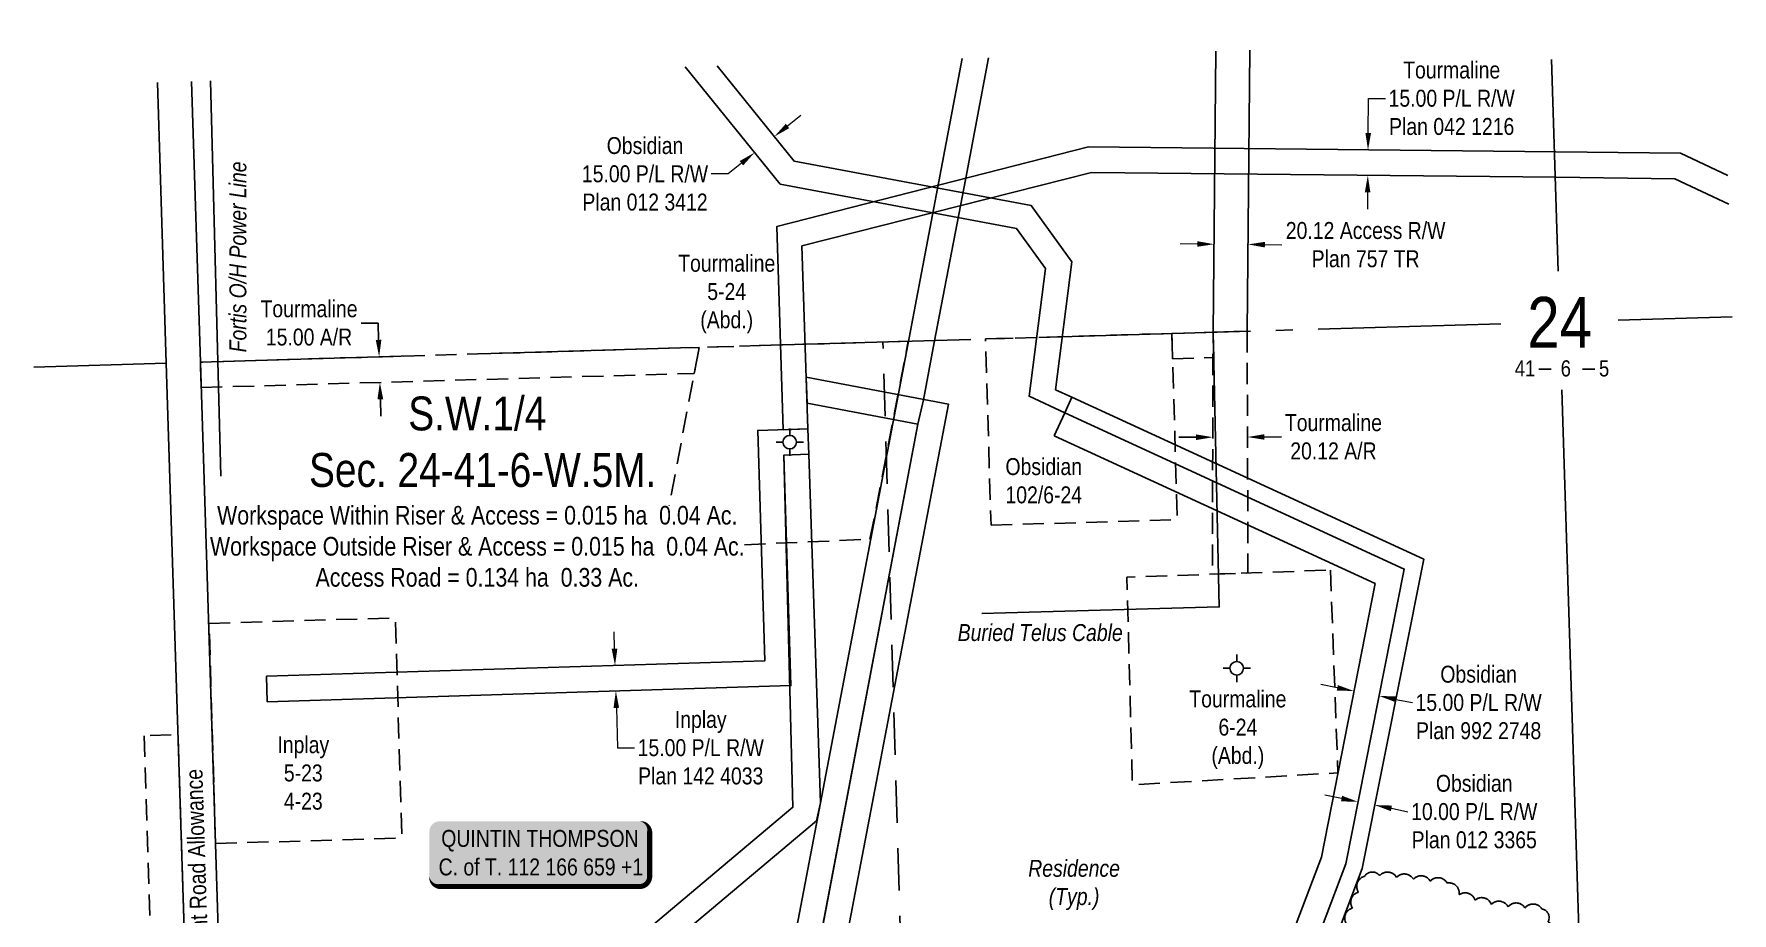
# Model space of a CAD drawing. Extents: x 652723 to 655499, y 5823137 to 5825076.
# Drawn here: x 652802 to 653804, y 5823715 to 5824234 of the extents above; entities that cross this region are included whole.
import ezdxf
from ezdxf.enums import TextEntityAlignment as Align

# ---------------------------------------------------------------- set-up
doc = ezdxf.new("R2010")
doc.units = 0
doc.header["$LTSCALE"] = 5
doc.header["$PDSIZE"] = 0.5
for name, pattern in [('0', [1, 1, 0]), ('foc-ACCESSROAD', [3.75, 2.5, -1.25]), ('foc-LSD', [8, 5, -3]), ('foc-QUARTERLINE', [33, 25, -3, 2, -3])]:
    doc.linetypes.add(name, pattern=pattern)
doc.layers.get('Defpoints').update_dxf_attribs({"color": 9})
for name, color, linetype in [('10', 1, 'Continuous'), ('9', 3, 'Continuous'), ('AS-OWNER', 7, 'Continuous'), ('AS-POWER', 104, 'foc-POWER'), ('AS-POWER-T', 104, 'Continuous'), ('AS-RESIDENCE', 14, 'Continuous'), ('AS-TELUS', 224, 'foc-TEL'), ('C-AR', 13, 'foc-ACCESSROAD'), ('C-RW', 13, 'Continuous'), ('C-SYMBOL', 7, 'Continuous'), ('C-WS', 13, 'foc-ACCESSROAD'), ('F-AR', 190, 'foc-ACCESSROAD'), ('F-RW', 190, 'Continuous'), ('F-WS', 190, 'foc-ACCESSROAD'), ('F-WS-S', 190, 'Continuous'), ('L-AREAREQUIRED', 7, 'Continuous'), ('L-QSEC', 8, 'foc-QUARTERLINE'), ('L-ROAD-T', 7, 'Continuous'), ('L-SEC', 7, 'Continuous'), ('L-SECLBL', 7, 'Continuous'), ('L-SECTION-LSD', 7, 'foc-LSD'), ('T-BUSH', 110, '0')]:
    doc.layers.add(name, color=color, linetype=linetype)
for name, color, linetype, lineweight in [('C-RW-T', 13, 'Continuous', 9), ('C-WS-T', 13, 'Continuous', 9), ('F-RW-T', 190, 'Continuous', 9)]:
    doc.layers.add(name, color=color, linetype=linetype, lineweight=lineweight)
doc.styles.add('100L', font='ARIALN.TTF', dxfattribs={"height": 11})
doc.styles.add('175L', font='ARIALN.TTF', dxfattribs={"height": 20})
doc.styles.add('80', font='ARIALN.TTF', dxfattribs={"height": 10})
doc.styles.add('80CG', font='ARIALN.TTF', dxfattribs={"height": 10})
doc.styles.add('80L', font='ARIALN.TTF', dxfattribs={"height": 10})
doc.styles.add('foc-LtypeFont', font='ARIALN.TTF', dxfattribs={"height": 7.35})
doc.styles.add('SIMPLEX', font='ARIALN.TTF')
doc.linetypes.add('foc-POWER', pattern='A,6,-1,["P",foc-LtypeFont,S=0.2,R=0,X=-0.625,Y=-0.75],-1.24,4', length=12.24)
doc.linetypes.add('foc-TEL', pattern='A,2,-1,["T",foc-LtypeFont,S=0.2,R=0,X=-0.425,Y=-0.75],-1.24,8', length=12.24)
doc.dimstyles.new('Compass 5 000', dxfattribs={"dimscale": 5, "dimtxt": 9, "dimasz": 2, "dimexe": 0.2, "dimexo": 0.0625, "dimgap": 0.5, "dimtad": 0, "dimtih": 1, "dimtoh": 1, "dimzin": 0, "dimdsep": 46, "dimtxsty": '80CG', "dimcen": 0.1, "dimse1": 1, "dimse2": 1, "dimclrd": 256, "dimclrt": 256, "dimaunit": 1, "dimadec": 4, "dimazin": 0, "dimtfac": 0.06, "dimtofl": 0, "dimtmove": 0, "dimatfit": 1, "dimfxl": 0.2, "dimtolj": 1, "dimtzin": 0, "dimlwd": -1, "dimarcsym": 0})

# ---------------------------------------------------------------- blocks, each defined once
blk = doc.blocks.new('L-SECLBL')
at = {"layer": '9', "color": 7}
for p, q in [((-5.1, -27.8), (-12.3, -27.8)), ((20.7, -27.8), (13.5, -27.8))]:
    blk.add_line(p, q, dxfattribs=at)
at = {"layer": '10', "color": 2, "style": 'SIMPLEX'}
blk.add_attdef('SEC', text='', height=30, dxfattribs=at).set_placement((0, 0), align=Align.MIDDLE)
at = {"layer": '10', "color": 5, "style": '80L'}
blk.add_attdef('TWP', text='', height=9.5, dxfattribs=at).set_placement((-14.4, -27.4), align=Align.MIDDLE_RIGHT)
blk.add_attdef('RGE', text='', height=9.5, dxfattribs=at).set_placement((3.6, -27.4), align=Align.MIDDLE_CENTER)
blk.add_attdef('MER', text='', height=9.5, dxfattribs=at).set_placement((23.2, -27.4), align=Align.MIDDLE_LEFT)
blk = doc.blocks.new('*D372')
at = {"layer": 'Defpoints', "color": 0, "transparency": 16777216}
for p in [(653153.6, 5823696.8), (653163.2, 5823685.3), (653124.2, 5823672.1)]:
    blk.add_point(p, dxfattribs=at)
at = {"layer": 'F-RW-T', "transparency": 16777216}
for p, q in [((653111.3, 5823687.4), (653101.3, 5823687.4)), ((653117.8, 5823679.7), (653111.3, 5823687.4)), ((653140.3, 5823653), (653146.7, 5823645.3))]:
    blk.add_line(p, q, dxfattribs=at)
for points in [[(653119, 5823680.8), (653116.5, 5823678.6), (653124.2, 5823672.1)], [(653141.6, 5823654), (653139, 5823651.9), (653133.8, 5823660.6)]]:
    blk.add_solid(points, dxfattribs=at)
at = {"layer": 'F-RW-T', "transparency": 16777216, "insert": (653062.2, 5823687.4), "char_height": 10, "attachment_point": 5, "style": '80CG'}
blk.add_mtext('\\A1;Tourmaline\\P15.00 P/L R/W\\PPlan 042 0789', dxfattribs=at)
blk = doc.blocks.new('*D373')
at = {"layer": 'Defpoints', "color": 0, "transparency": 16777216}
for p in [(653076.5, 5823859.4), (653145, 5823861.5), (653077, 5823844.5)]:
    blk.add_point(p, dxfattribs=at)
at = {"layer": 'F-RW-T', "transparency": 16777216}
for p, q in [((653144.7, 5823871.5), (653144.4, 5823881.5)), ((653145.8, 5823836.6), (653146.5, 5823813)), ((653146.5, 5823813), (653156.5, 5823813))]:
    blk.add_line(p, q, dxfattribs=at)
for points in [[(653146.4, 5823871.6), (653143, 5823871.5), (653145, 5823861.5)], [(653147.4, 5823836.6), (653144.1, 5823836.5), (653145.5, 5823846.6)]]:
    blk.add_solid(points, dxfattribs=at)
at = {"layer": 'F-RW-T', "transparency": 16777216, "insert": (653195.6, 5823813), "char_height": 10, "attachment_point": 5, "style": '80CG'}
blk.add_mtext('\\A1;Inplay\\P15.00 P/L R/W\\PPlan 142 4033', dxfattribs=at)
blk = doc.blocks.new('*D375')
at = {"layer": 'C-RW-T', "transparency": 16777216}
for p, q in [((653571.3, 5823848.4), (653561.5, 5823850.3)), ((653605.8, 5823841.6), (653615.6, 5823839.7))]:
    blk.add_line(p, q, dxfattribs=at)
for points in [[(653571.6, 5823850), (653571, 5823846.8), (653581.1, 5823846.5)], [(653606.1, 5823843.3), (653605.5, 5823840), (653596, 5823843.6)]]:
    blk.add_solid(points, dxfattribs=at)
at = {"layer": 'Defpoints', "color": 0, "transparency": 16777216}
for p in [(653583.6, 5823859.2), (653598.5, 5823856.2), (653581.1, 5823846.5)]:
    blk.add_point(p, dxfattribs=at)
at = {"layer": 'C-RW-T', "transparency": 16777216, "insert": (653654.7, 5823839.7), "char_height": 10, "attachment_point": 5, "style": '80CG'}
blk.add_mtext('\\A1;Obsidian\\P15.00 P/L R/W\\PPlan 992 2748', dxfattribs=at)
blk = doc.blocks.new('*D376')
at = {"layer": 'C-RW-T', "transparency": 16777216}
for p, q in [((653573.8, 5823783.1), (653564, 5823785)), ((653603.2, 5823777.3), (653613, 5823775.3))]:
    blk.add_line(p, q, dxfattribs=at)
for points in [[(653574.1, 5823784.7), (653573.5, 5823781.4), (653583.6, 5823781.1)], [(653603.5, 5823778.9), (653602.9, 5823775.6), (653593.4, 5823779.2)]]:
    blk.add_solid(points, dxfattribs=at)
at = {"layer": 'Defpoints', "color": 0, "transparency": 16777216}
for p in [(653587.4, 5823800.1), (653597.2, 5823798.2), (653583.6, 5823781.1)]:
    blk.add_point(p, dxfattribs=at)
at = {"layer": 'C-RW-T', "transparency": 16777216, "insert": (653652.1, 5823775.3), "char_height": 10, "attachment_point": 5, "style": '80CG'}
blk.add_mtext('\\A1;Obsidian\\P10.00 P/L R/W\\PPlan 012 3365', dxfattribs=at)
blk = doc.blocks.new('*D377')
at = {"layer": 'C-RW-T', "transparency": 16777216}
for p, q in [((653488.6, 5824110.3), (653478.6, 5824110.4)), ((653528.6, 5824110), (653538.6, 5824109.9))]:
    blk.add_line(p, q, dxfattribs=at)
for points in [[(653488.6, 5824112), (653488.6, 5824108.7), (653498.6, 5824110.2)], [(653528.6, 5824111.6), (653528.5, 5824108.3), (653518.6, 5824110.1)]]:
    blk.add_solid(points, dxfattribs=at)
at = {"layer": 'Defpoints', "color": 0, "transparency": 16777216}
for p in [(653498.7, 5824121.4), (653518.7, 5824121.2), (653518.6, 5824110.1)]:
    blk.add_point(p, dxfattribs=at)
at = {"layer": 'C-RW-T', "transparency": 16777216, "insert": (653588, 5824109.9), "char_height": 10, "attachment_point": 5, "style": '80CG'}
blk.add_mtext('\\A1;20.12 Access R/W \\PPlan 757 TR', dxfattribs=at)
blk = doc.blocks.new('*D378')
at = {"layer": 'C-RW-T', "transparency": 16777216}
for p, q in [((653246.8, 5824180), (653254.6, 5824186.3)), ((653219.6, 5824158), (653211.8, 5824151.7)), ((653211.8, 5824151.7), (653201.8, 5824151.7))]:
    blk.add_line(p, q, dxfattribs=at)
for points in [[(653245.8, 5824181.3), (653247.8, 5824178.7), (653239, 5824173.7)], [(653218.6, 5824159.3), (653220.6, 5824156.7), (653227.4, 5824164.3)]]:
    blk.add_solid(points, dxfattribs=at)
at = {"layer": 'Defpoints', "color": 0, "transparency": 16777216}
for p in [(653232.1, 5824182.3), (653220.4, 5824172.9), (653227.4, 5824164.3)]:
    blk.add_point(p, dxfattribs=at)
at = {"layer": 'C-RW-T', "transparency": 16777216, "insert": (653162.7, 5824151.7), "char_height": 10, "attachment_point": 5, "style": '80CG'}
blk.add_mtext('\\A1;Obsidian\\P15.00 P/L R/W\\PPlan 012 3412', dxfattribs=at)
blk = doc.blocks.new('*D379')
at = {"layer": 'Defpoints', "color": 0, "transparency": 16777216}
for p in [(653589.4, 5824165.8), (653591, 5824165.8), (653590.9, 5824150.8)]:
    blk.add_point(p, dxfattribs=at)
at = {"layer": 'F-RW-T', "transparency": 16777216}
for p, q in [((653589.5, 5824175.8), (653589.7, 5824196.3)), ((653589.7, 5824196.3), (653599.7, 5824196.3)), ((653589.2, 5824140.8), (653589.1, 5824130.8))]:
    blk.add_line(p, q, dxfattribs=at)
for points in [[(653587.9, 5824175.8), (653591.2, 5824175.8), (653589.4, 5824165.8)], [(653587.5, 5824140.8), (653590.8, 5824140.8), (653589.3, 5824150.8)]]:
    blk.add_solid(points, dxfattribs=at)
at = {"layer": 'F-RW-T', "transparency": 16777216, "insert": (653638.8, 5824196.3), "char_height": 10, "attachment_point": 5, "style": '80CG'}
blk.add_mtext('\\A1;Tourmaline\\P15.00 P/L R/W\\PPlan 042 1216', dxfattribs=at)
blk = doc.blocks.new('GABD')
for p, q in [((-0.81, 0), (-1.62, 0)), ((0, 0.81), (0, 1.62)), ((1.62, 0), (0.81, 0)), ((0, -0.81), (0, -1.62))]:
    blk.add_line(p, q)
blk.add_circle((0, 0), 0.8)
blk = doc.blocks.new('*U386')
h = blk.add_hatch(color=59)
edge = h.paths.add_edge_path()
edge.add_line((-59, -20), (59, -20))
edge.add_arc((59, -14), 6, 270, 360)
edge.add_line((65, -14), (65, 12.5))
edge.add_arc((59, 12.5), 6, 0, 90)
edge.add_line((59, 18.5), (-59, 18.5))
edge.add_arc((-59, 12.5), 6, 90, 180)
edge.add_line((-65, 12.5), (-65, -14))
edge.add_arc((-59, -14), 6, 180, 270)
at = {"color": 1, "flags": 128}
blk.add_lwpolyline([(-59, -20, 3, 3, 0), (59, -20, 3, 3, 0.414214), (65, -14, 3, 3, 0), (65, 12.5, 3, 0, 0.414214), (59, 18.5, 0, 0, 0), (-59, 18.5, 0, 0, 0.414214), (-65, 12.5, 0, 0, 0), (-65, -14, 0, 3, 0.414214)], format="xyseb", close=True, dxfattribs=at)
blk.add_lwpolyline([(-46.8, -3.9, 0, 7.5, 0), (0, 0, 0, 0, 0)], format="xyseb", dxfattribs=at)
at = {"color": 1, "style": '80'}
blk.add_attdef('ENTER_TEXT_001', (-36, -5), '', height=10, dxfattribs=at)
blk = doc.blocks.new('*D452')
at = {"layer": 'Defpoints', "color": 0, "transparency": 16777216}
for p in [(653497.8, 5823997.5), (653518.3, 5823997.6), (653518.3, 5823996.4)]:
    blk.add_point(p, dxfattribs=at)
at = {"layer": 'F-WS', "transparency": 16777216}
for p, q in [((653487.8, 5823996.3), (653477.8, 5823996.3)), ((653528.3, 5823996.4), (653538.3, 5823996.5))]:
    blk.add_line(p, q, dxfattribs=at)
for points in [[(653487.8, 5823998), (653487.8, 5823994.6), (653497.8, 5823996.3)], [(653528.3, 5823998.1), (653528.3, 5823994.8), (653518.3, 5823996.4)]]:
    blk.add_solid(points, dxfattribs=at)
at = {"layer": 'F-WS', "transparency": 16777216, "insert": (653569, 5823996.5), "char_height": 10, "attachment_point": 5, "style": '80CG'}
blk.add_mtext('\\A1;Tourmaline\\P20.12 A/R', dxfattribs=at)
blk = doc.blocks.new('*D453')
at = {"layer": 'Defpoints', "color": 0, "transparency": 16777216}
for p in [(653005.8, 5824043.7), (653006, 5824043.7), (653006.4, 5824028.7)]:
    blk.add_point(p, dxfattribs=at)
at = {"layer": 'F-WS', "transparency": 16777216}
for p, q in [((653005.2, 5824063.7), (652995.2, 5824063.7)), ((653005.5, 5824053.7), (653005.2, 5824063.7)), ((653006.5, 5824018.7), (653006.8, 5824008.7))]:
    blk.add_line(p, q, dxfattribs=at)
for points in [[(653007.1, 5824053.8), (653003.8, 5824053.7), (653005.8, 5824043.7)], [(653008.2, 5824018.7), (653004.8, 5824018.6), (653006.2, 5824028.6)]]:
    blk.add_solid(points, dxfattribs=at)
at = {"layer": 'F-WS', "transparency": 16777216, "insert": (652964.4, 5824063.7), "char_height": 10, "attachment_point": 5, "style": '80CG'}
blk.add_mtext('\\A1;Tourmaline\\P15.00 A/R', dxfattribs=at)

msp = doc.modelspace()

# ---------------------------------------------------------------- linework, layer by layer
at = {"layer": 'AS-POWER', "flags": 128}
msp.add_lwpolyline([(652912.438, 5823973.396), (652906.162, 5824206.647)], dxfattribs=at)
at = {"layer": 'AS-TELUS', "flags": 128}
msp.add_lwpolyline([(653361.427, 5823892.257), (653501.583, 5823896.147), (653497.946, 5824058.273), (653499.639, 5824224.178)], dxfattribs=at)
at = {"layer": 'C-AR', "flags": 128}
msp.add_lwpolyline([(653474.058, 5824042.567), (653498.385, 5824043.279), (653497.946, 5824058.273), (653473.619, 5824057.561)], close=True, dxfattribs=at)
at = {"layer": 'C-RW', "flags": 128}
for points in [[(653205.255, 5824215.482), (653250.646, 5824159.322), (653390.628, 5824133.038), (653414.626, 5824099.829), (653405.014, 5824024.315), (653414.64, 5824019.869), (653410.474, 5824010.782), (653389.399, 5824020.499), (653398.988, 5824095.843), (653381.974, 5824119.417), (653242.486, 5824145.604), (653186.403, 5824214.925)], [(653497.946, 5824058.273), (653518.067, 5824058.859), (653519.756, 5824224.772)], [(653499.639, 5824224.178), (653497.946, 5824058.273)], [(653414.64, 5824019.869), (653410.474, 5824010.782), (653610.791, 5823918.519), (653576.348, 5823744.447), (653532.617, 5823629.108), (653527.641, 5823401.671), (653511.358, 5823293.679), (653522.244, 5823205.046), (653532.168, 5823206.266), (653521.465, 5823293.544), (653537.619, 5823400.812), (653542.59, 5823627.218), (653585.897, 5823741.745), (653622.324, 5823924.307), (653414.64, 5824019.869)], [(653404.188, 5823997.178), (653410.474, 5824010.782), (653610.791, 5823918.519), (653576.348, 5823744.447), (653532.617, 5823629.108), (653528.281, 5823430.923), (653527.953, 5823415.942), (653527.641, 5823401.671), (653511.358, 5823293.679), (653522.244, 5823205.046), (653507.391, 5823203.231), (653496.256, 5823293.886), (653512.669, 5823402.959), (653517.699, 5823632.045), (653561.874, 5823748.543), (653593.592, 5823909.939), (653404.188, 5823997.178)]]:
    msp.add_lwpolyline(points, dxfattribs=at)
at = {"layer": 'C-WS', "flags": 128}
msp.add_lwpolyline([(653366.914, 5823944.361), (653476.867, 5823947.609), (653473.619, 5824057.561), (653363.667, 5824054.313)], close=True, dxfattribs=at)
at = {"layer": 'F-AR', "flags": 128}
msp.add_lwpolyline([(652867.084, 5823820.143), (652883.236, 5823307.394), (652903.226, 5823308.024), (652887.074, 5823820.773)], close=True, dxfattribs=at)
at = {"layer": 'F-RW'}
for points in [[(653349.9, 5824219.755), (653318.512, 5824054.959), (653266.293, 5823780.493), (653190.189, 5823381.774), (653169.111, 5823270.774), (653165.069, 5823144.27)], [(653180.303, 5823144.713), (653184.29, 5823269.096), (653202.393, 5823364.194), (653323.713, 5824003.955), (653327.065, 5824018.438), (653333.451, 5824052.275), (653351.987, 5824149.104), (653365.517, 5824220.216)], [(653258.808, 5824001.33), (653244.24, 5824000.74), (653240.435, 5824120.643), (653424.443, 5824167.586), (653773.764, 5824163.898), (653801.775, 5824150.765)], [(653802.275, 5824133.93), (653770.409, 5824148.896), (653700.388, 5824149.725), (653426.231, 5824152.565), (653255.312, 5824109.183), (653258.808, 5824001.33)], [(653419.739, 5823151.688), (653295.372, 5823368.85), (653237.511, 5823469.908), (653341.857, 5824015.716), (653257.829, 5824031.753), (653258.33, 5824016.383), (653323.713, 5824003.955), (653221.946, 5823466.938), (653402.734, 5823151.192)], [(652939.702, 5823840.206), (652939.36, 5823855.181), (653233.353, 5823864.271), (653229.249, 5824000.276), (653258.808, 5824001.33), (653259.296, 5823986.377), (653244.716, 5823985.802), (653248.765, 5823849.763), (652939.702, 5823840.206)], [(652918.021, 5823478.928), (652917.42, 5823498.008), (653249.986, 5823777.957), (653244.716, 5823985.802), (653259.296, 5823986.377), (653266.293, 5823780.493), (653263.837, 5823769.945), (652918.021, 5823478.928)]]:
    msp.add_lwpolyline(points, dxfattribs=at)
at = {"layer": 'F-WS', "flags": 128}
for points in [[(653518.067, 5824058.859), (653518.551, 5823916.185), (653497.548, 5823915.455), (653497.946, 5824058.273)], [(652909.22, 5823756.502), (653019.173, 5823759.691), (653015.405, 5823889.636), (652905.451, 5823886.447)]]:
    msp.add_lwpolyline(points, close=True, dxfattribs=at)
msp.add_lwpolyline([(653567.199, 5823917.876), (653571.634, 5823798.205), (653450.348, 5823791.171), (653447.144, 5823913.702), (653567.199, 5823917.876)], dxfattribs=at)
at = {"layer": 'L-QSEC'}
for p, q in [((653701.586, 5824094.31), (653697.275, 5824230.016)), ((653737.018, 5824065.34), (653804.256, 5824067.324)), ((652900.269, 5824040.624), (653667.765, 5824063.296)), ((652802.065, 5824037.622), (652880.166, 5824040.035))]:
    msp.add_line(p, q, dxfattribs=at)
at = {"layer": 'L-QSEC', "linetype": 'ByBlock'}
msp.add_line((653727.326, 5823280.952), (653703.836, 5824024.347), dxfattribs=at)
at = {"layer": 'L-SEC'}
for p, q in [((652874.903, 5824205.724), (652880.166, 5824040.035)), ((652900.269, 5824040.624), (652895.005, 5824206.317)), ((652880.166, 5824040.035), (652892.82, 5823638.393)), ((652912.922, 5823638.98), (652900.269, 5824040.624))]:
    msp.add_line(p, q, dxfattribs=at)
at = {"layer": 'L-SECTION-LSD', "flags": 128}
msp.add_lwpolyline([(653326.791, 5823249.023), (653303.056, 5824052.523)], dxfattribs=at)
at = {"layer": 'T-BUSH', "flags": 128}
msp.add_lwpolyline([(653719.094, 5823446.479, -0.52056705), (653709.095, 5823446.604, -0.52056705), (653699.096, 5823446.73, -0.52056705), (653689.096, 5823446.855, -0.52056705), (653679.097, 5823446.98, -0.52056705), (653669.098, 5823447.106, -0.52056705), (653659.099, 5823447.231, -0.52056705), (653649.1, 5823447.356, -0.52056705), (653639.1, 5823447.482, -0.52056705), (653629.101, 5823447.607, -0.52056705), (653619.102, 5823447.732, -0.52056705), (653609.103, 5823447.858, -0.52056705), (653599.103, 5823447.983, -0.52056705), (653589.104, 5823448.108, -0.52056705), (653579.105, 5823448.234, -0.52056705), (653572.166, 5823451.86, -0.52056705), (653570.703, 5823461.753, -0.52056705), (653572.61, 5823471.328, -0.52056705), (653575.892, 5823480.774, -0.52056705), (653577.377, 5823490.651, -0.52056705), (653578.736, 5823500.558, -0.52056705), (653580.095, 5823510.466, -0.52056705), (653578.453, 5823520.258, -0.52056705), (653573.667, 5823528.324, -0.52056705), (653565.686, 5823534.349, -0.52056705), (653563.637, 5823543.396, -0.52056705), (653563.459, 5823553.394, -0.52056705), (653562.861, 5823563.373, -0.52056705), (653562.13, 5823573.347, -0.52056705), (653561.4, 5823583.32, -0.52056705), (653560.553, 5823593.283, -0.52056705), (653559.632, 5823603.241, -0.52056705), (653558.711, 5823613.198, -0.52056705), (653557.79, 5823623.156, -0.52056705), (653556.864, 5823633.113, -0.52056705), (653555.833, 5823643.06, -0.52056705), (653555.514, 5823652.914, -0.52056705), (653559.051, 5823662.268, -0.52056705), (653562.588, 5823671.621, -0.52056705), (653566.125, 5823680.975, -0.52056705), (653569.662, 5823690.329, -0.52056705), (653573.199, 5823699.682, -0.52056705), (653576.736, 5823709.036, -0.52056705), (653580.273, 5823718.389, -0.52056705), (653583.81, 5823727.743, -0.52056705), (653587.347, 5823737.097, -0.52056705), (653596.32, 5823737.574, -0.52056705), (653606.26, 5823736.474, -0.52056705), (653616.199, 5823735.375, -0.52056705), (653626.138, 5823734.275, -0.52056705), (653636.078, 5823733.176, -0.52056705), (653643.204, 5823726.218, -0.52056705), (653652.555, 5823723.111, -0.52056705), (653662.224, 5823720.557, -0.52056705), (653672.076, 5823719.139, -0.52056705), (653682.056, 5823718.505, -0.52056705), (653692.036, 5823717.872, -0.52056705), (653695.661, 5823710.301, -0.52056705), (653697.165, 5823700.415, -0.52056705), (653698.669, 5823690.529, -0.52056705), (653699.728, 5823680.586, -0.52056705), (653700.76, 5823670.639, -0.52056705), (653701.792, 5823660.692, -0.52056705), (653705.694, 5823651.85, -0.52056705), (653711.597, 5823643.779, -0.52056705), (653713.162, 5823634.214, -0.52056705), (653713.478, 5823624.219, -0.52056705), (653713.793, 5823614.224, -0.52056705), (653714.109, 5823604.229, -0.52056705), (653714.425, 5823594.234, -0.52056705), (653714.741, 5823584.239, -0.52056705), (653715.057, 5823574.244, -0.52056705), (653715.373, 5823564.249, -0.52056705), (653715.688, 5823554.254, -0.52056705), (653716.004, 5823544.259, -0.52056705), (653716.32, 5823534.264, -0.52056705), (653716.636, 5823524.269, -0.52056705), (653716.952, 5823514.274, -0.52056705), (653717.268, 5823504.279, -0.52056705), (653717.583, 5823494.284, -0.52056705), (653717.899, 5823484.289, -0.52056705), (653718.215, 5823474.294, -0.52056705), (653718.531, 5823464.299, -0.52056705), (653718.847, 5823454.304, -0.52056705)], format="xyb", close=True, dxfattribs=at)

# ---------------------------------------------------------------- block references
at = {"layer": 'AS-OWNER', "color": 6}
ref = msp.add_blockref('*U386', (653100.458, 5823751.103), dxfattribs=at)
ref.add_attrib('ENTER_TEXT_001', 'QUINTIN THOMPSON', (653042.446, 5823754.522), dxfattribs={"layer": '0', "color": 1, "height": 10, "style": '80'})
ref.add_attrib('ENTER_TEXT_002', 'C. of T. 112 166 659 +1', (653040.891, 5823737.678), dxfattribs={"layer": '0', "color": 1, "height": 10, "style": '80'})
at = {"layer": 'F-WS-S', "xscale": 5, "yscale": 5, "zscale": 5}
for p in [(653248.128, 5823993.384), (653511.943, 5823859.916)]:
    msp.add_blockref('GABD', p, dxfattribs=at)
at = {"layer": 'L-SECLBL'}
msp.add_blockref('L-SECLBL', (653702.539, 5824064.323), dxfattribs=at).add_auto_attribs({'SEC': '24', 'TWP': '41', 'RGE': '6', 'MER': '5'})

# ---------------------------------------------------------------- texts
at = {"layer": 'AS-POWER-T', "insert": (652922.48, 5824102.72), "char_height": 10, "attachment_point": 5, "rotation": 90, "style": '80CG'}
msp.add_mtext('\\A1;{\\fArial Narrow|b0|i1|c0|p34;Fortis O/H Power Line}', dxfattribs=at)
at = {"layer": 'AS-RESIDENCE', "insert": (653415.942, 5823732.029), "char_height": 10, "attachment_point": 5, "style": '80CG'}
msp.add_mtext('\\A1;{\\fArial Narrow|b0|i1|c0|p34;Residence\\P(Typ.)}', dxfattribs=at)
at = {"layer": 'AS-TELUS', "insert": (653395.947, 5823880.934), "char_height": 10, "attachment_point": 5, "style": '80CG'}
msp.add_mtext('\\A1;{\\fArial Narrow|b0|i1|c0|p34;Buried Telus Cable}', dxfattribs=at)
at = {"layer": 'C-WS-T', "insert": (653398.035, 5823970.549), "char_height": 10, "attachment_point": 5, "style": '80CG'}
msp.add_mtext('\\A1;Obsidian\\P102/6-24', dxfattribs=at)
at = {"layer": 'F-RW-T', "insert": (652961.019, 5823798.09), "char_height": 10, "attachment_point": 5, "style": '80CG'}
msp.add_mtext('\\A1;Inplay\\P5-23\\P4-23', dxfattribs=at)
at = {"layer": 'F-WS-S', "char_height": 10, "attachment_point": 5, "style": '80CG'}
for s, insert in [('\\A1;Tourmaline\\P5-24\\P(Abd.)', (653210.921, 5824080.8)), ('\\A1;Tourmaline\\P6-24\\P(Abd.)', (653512.6, 5823823.688))]:
    msp.add_mtext(s, dxfattribs=dict(at, insert=insert))
at = {"layer": 'L-ROAD-T', "style": '80L'}
msp.add_text('Government Road Allowance', height=10, rotation=91.804463, dxfattribs=at).set_placement((652898.832, 5823726.031), align=Align.MIDDLE_CENTER)

# ---------------------------------------------------------------- dimensions: what is measured, and where the dimension line sits
at = {"layer": 'C-RW-T'}
for p1, p2, distance, text, picture, middle in [((653232.064, 5824182.313), (653220.413, 5824172.887), 11.069, 'Obsidian\\P15.00 P/L R/W\\PPlan 012 3412', '*D378', (653162.741, 5824151.702)), ((653498.672, 5824121.367), (653518.66, 5824121.177), -11.121, '20.12 Access R/W \\PPlan 757 TR', '*D377', (653587.959, 5824109.866))]:
    dim = msp.add_aligned_dim(p1=p1, p2=p2, distance=distance, text=text, dimstyle='Compass 5 000', dxfattribs=at)
    dim.commit()
    dim.dimension.update_dxf_attribs({"geometry": picture, "text_midpoint": middle})
for base, p1, p2, angle, text, picture, middle in [((653581.12, 5823846.474), (653598.467, 5823856.236), (653583.612, 5823859.155), 168.881759, 'Obsidian\\P15.00 P/L R/W\\PPlan 992 2748', '*D375', (653654.686, 5823839.698)), ((653583.607, 5823781.132), (653597.153, 5823798.155), (653587.358, 5823800.093), 168.80766, 'Obsidian\\P10.00 P/L R/W\\PPlan 012 3365', '*D376', (653652.106, 5823775.312))]:
    dim = msp.add_linear_dim(base=base, p1=p1, p2=p2, angle=angle, text=text, dimstyle='Compass 5 000', dxfattribs=at)
    dim.commit()
    dim.dimension.update_dxf_attribs({"geometry": picture, "text_midpoint": middle, "dimtype": 161})
at = {"layer": 'F-RW-T'}
for base, p1, p2, angle, text, picture, middle in [((653589.428, 5824165.833), (653590.893, 5824150.801), (653591.043, 5824165.817), 89.428022, 'Tourmaline\\P15.00 P/L R/W\\PPlan 042 1216', '*D379', (653638.818, 5824196.331)), ((653145.006, 5823861.539), (653076.953, 5823844.45), (653076.49, 5823859.421), 91.77097, 'Inplay\\P15.00 P/L R/W\\PPlan 142 4033', '*D373', (653195.592, 5823813.02)), ((653124.196, 5823672.069), (653163.206, 5823685.326), (653153.559, 5823696.786), 130.090163, 'Tourmaline\\P15.00 P/L R/W\\PPlan 042 0789', '*D372', (653062.23, 5823687.37))]:
    dim = msp.add_linear_dim(base=base, p1=p1, p2=p2, angle=angle, text=text, dimstyle='Compass 5 000', dxfattribs=at)
    dim.commit()
    dim.dimension.update_dxf_attribs({"geometry": picture, "text_midpoint": middle, "dimtype": 161})
at = {"layer": 'F-WS'}
dim = msp.add_aligned_dim(p1=(653497.777, 5823997.496), p2=(653518.275, 5823997.565), distance=-1.171, text='Tourmaline\\P20.12 A/R', dimstyle='Compass 5 000', dxfattribs=at)
dim.commit()
dim.dimension.update_dxf_attribs({"geometry": '*D452', "text_midpoint": (653569.036, 5823996.462)})

# ---------------------------------------------------------------- next in the draw order: texts
at = {"layer": 'C-SYMBOL', "color": 3, "insert": (653063.72, 5824020.33), "char_height": 20, "width": 209.61337, "attachment_point": 2, "style": '175L', "bg_fill": 3, "box_fill_scale": 1.15, "bg_fill_color": 256, "bg_fill_true_color": 256, "bg_fill_transparency": 0}
msp.add_mtext('S.W.1/4\\P Sec. 24-41-6-W.5M.', dxfattribs=at)

# ---------------------------------------------------------------- next in the draw order: linework, layer by layer
at = {"layer": 'F-WS', "flags": 128}
for points in [[(652900.712, 5824025.631), (653191.707, 5824033.947), (653194.702, 5824049.322), (652900.269, 5824040.624)], [(653295.483, 5823936.112), (653318.096, 5824052.967), (653194.702, 5824049.322), (653172.137, 5823930.686)]]:
    msp.add_lwpolyline(points, close=True, dxfattribs=at)

# ---------------------------------------------------------------- next in the draw order: dimensions: what is measured, and where the dimension line sits
at = {"layer": 'F-WS'}
dim = msp.add_aligned_dim(p1=(653006.421, 5824028.652), p2=(653005.975, 5824043.747), distance=0.205, text='Tourmaline\\P15.00 A/R', dimstyle='Compass 5 000', dxfattribs=at)
dim.commit()
dim.dimension.update_dxf_attribs({"geometry": '*D453', "text_midpoint": (652964.422, 5824063.732)})

# ---------------------------------------------------------------- next in the draw order: texts
at = {"layer": 'L-AREAREQUIRED', "color": 5, "insert": (653063.709, 5823955.772), "char_height": 11, "width": 315.34329, "attachment_point": 2, "style": '100L', "bg_fill": 3, "box_fill_scale": 1, "bg_fill_color": 256, "bg_fill_transparency": 0}
msp.add_mtext('Workspace Within Riser & Access = 0.015 ha  0.04 Ac.\\PWorkspace Outside Riser & Access = 0.015 ha  0.04 Ac.\\PAccess Road = 0.134 ha  0.33 Ac.', dxfattribs=at)

doc.saveas('drawing.dxf')
